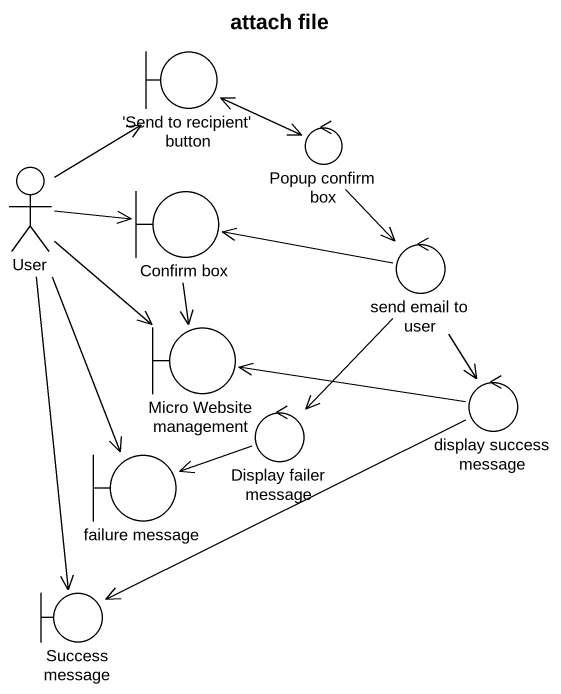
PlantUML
@startuml
title attach file
boundary "'Send to recipient' button" as Send_to_recipient_button
actor User
control "Popup confirm box" as Popup_confirm_box
boundary "Confirm box" as Confirm_box
control "send email to user" as send_email_to_user
boundary "Micro Website management" as Micro_Website_management
control "display success message" as display_success_message
boundary "failure message" as failure_message
control "Display failer message" as Display_failer_message
boundary "Success message" as Success_message
Send_to_recipient_button -right-> Popup_confirm_box
User -up-> Send_to_recipient_button
User -right-> Confirm_box
User --> Micro_Website_management
User --> failure_message
User --> Success_message
Popup_confirm_box -left-> Send_to_recipient_button
Popup_confirm_box --> send_email_to_user
Confirm_box --> Micro_Website_management
send_email_to_user -left-> Confirm_box
send_email_to_user --> display_success_message
send_email_to_user --> Display_failer_message
display_success_message -left-> Micro_Website_management
display_success_message -left-> Success_message
Display_failer_message -left-> failure_message
@enduml
